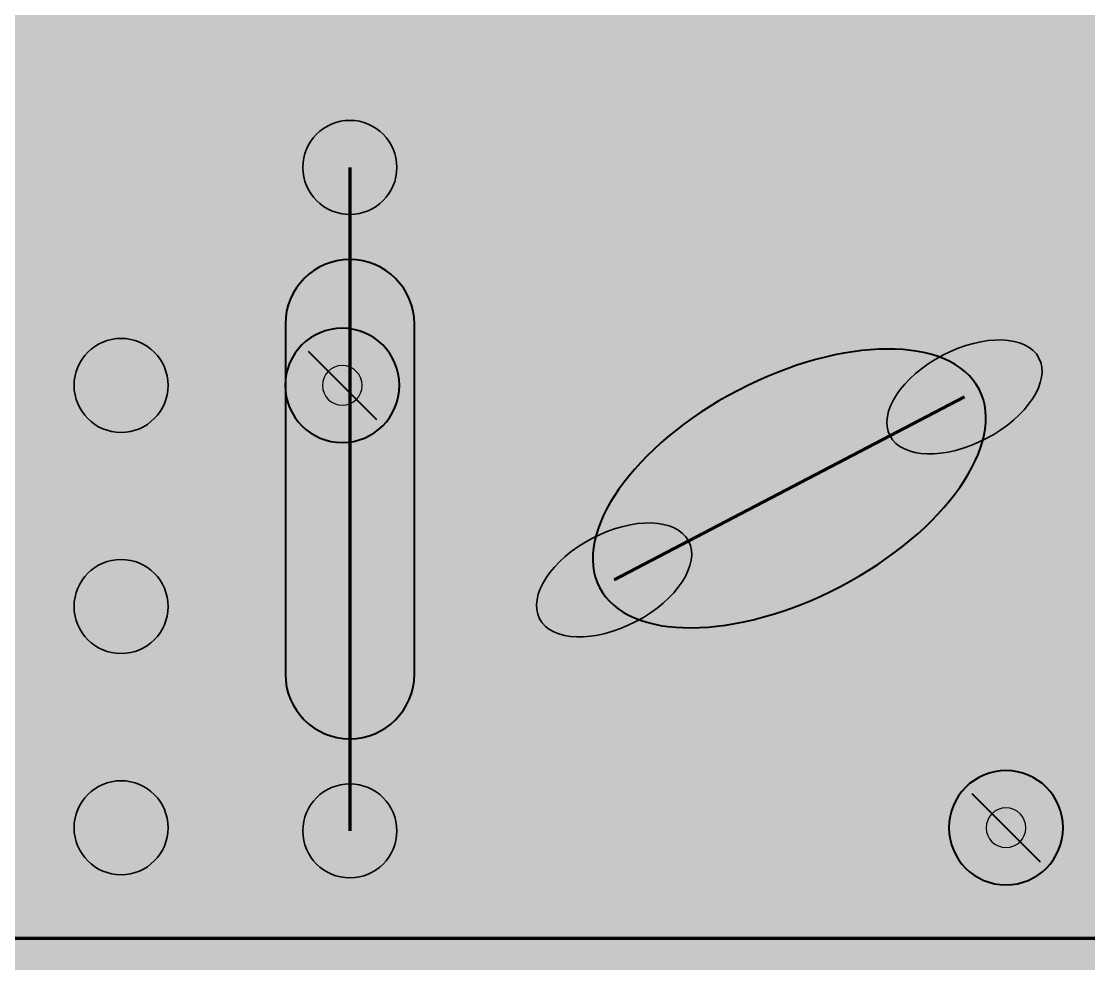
# Model space of a CAD drawing. Header units: millimetres. Extents: x 0 to 207, y 0 to 141.
# Drawn here: x 65.33 to 106.17, y 36.07 to 72.14 of the extents above; entities that cross this region are included whole.
import ezdxf

# ---------------------------------------------------------------- set-up
doc = ezdxf.new("R2010")
doc.units = ezdxf.units.MM
doc.layers.add('trackCuts', color=7, linetype='Continuous')
doc.layers.add('veroComponents', color=7, linetype='Continuous')

msp = doc.modelspace()

# ---------------------------------------------------------------- hatches: boundary and pattern name
at = {"true_color": 0xffffff, "transparency": 33554687}
msp.add_hatch(color=7, dxfattribs=at).paths.add_polyline_path([(206.728, 141.464), (206.728, 0), (0, 0), (0, 141.464)], flags=0)
at = {"true_color": 0x0e2a64, "transparency": 33554687}
h = msp.add_hatch(color=158, dxfattribs=at)
edge = h.paths.add_edge_path(flags=0)
edge.add_spline(control_points=[(132.644, 120.65), (132.644, 120.65), (132.644, 38.1), (132.644, 38.1), (132.644, 37.516), (132.17, 37.042), (131.586, 37.042), (131.586, 37.042), (32.103, 37.042), (32.103, 37.042), (31.519, 37.042), (31.044, 37.516), (31.044, 38.1), (31.044, 38.1), (31.044, 120.65), (31.044, 120.65), (31.044, 121.234), (31.519, 121.708), (32.103, 121.708), (32.103, 121.708), (131.586, 121.708), (131.586, 121.708), (132.17, 121.708), (132.644, 121.234), (132.644, 120.65)], knot_values=[0, 0, 0, 0, 1, 1, 1, 2, 2, 2, 3, 3, 3, 4, 4, 4, 5, 5, 5, 6, 6, 6, 7, 7, 7, 8, 8, 8, 8], degree=3, periodic=1)
at = {"true_color": 0x767c82, "transparency": 33554687}
h = msp.add_hatch(color=8, dxfattribs=at)
edge = h.paths.add_edge_path(flags=0)
edge.add_spline(control_points=[(130.881, 66.675), (130.881, 65.312), (129.774, 64.206), (128.411, 64.206), (128.411, 64.206), (43.744, 64.206), (43.744, 64.206), (42.382, 64.206), (41.275, 65.312), (41.275, 66.675), (41.275, 68.038), (42.382, 69.144), (43.744, 69.144), (43.744, 69.144), (128.411, 69.144), (128.411, 69.144), (129.774, 69.144), (130.881, 68.038), (130.881, 66.675)], knot_values=[0, 0, 0, 0, 1, 1, 1, 2, 2, 2, 3, 3, 3, 4, 4, 4, 5, 5, 5, 6, 6, 6, 6], degree=3, periodic=1)
at = {"true_color": 0xd1d4d7, "transparency": 33554490}
h = msp.add_hatch(color=254, dxfattribs=at)
edge = h.paths.add_edge_path(flags=0)
edge.add_spline(control_points=[(130.881, 66.675), (130.881, 65.312), (129.774, 64.206), (128.411, 64.206), (128.411, 64.206), (43.744, 64.206), (43.744, 64.206), (42.382, 64.206), (41.275, 65.312), (41.275, 66.675), (41.275, 68.038), (42.382, 69.144), (43.744, 69.144), (43.744, 69.144), (128.411, 69.144), (128.411, 69.144), (129.774, 69.144), (130.881, 68.038), (130.881, 66.675)], knot_values=[0, 0, 0, 0, 1, 1, 1, 2, 2, 2, 3, 3, 3, 4, 4, 4, 5, 5, 5, 6, 6, 6, 6], degree=3, periodic=1)
at = {"true_color": 0xf1f3f5, "transparency": 33554674}
h = msp.add_hatch(color=7, dxfattribs=at)
edge = h.paths.add_edge_path(flags=0)
edge.add_spline(control_points=[(69.144, 67.804), (69.767, 67.804), (70.273, 67.298), (70.273, 66.675), (70.273, 66.052), (69.767, 65.546), (69.144, 65.546), (68.521, 65.546), (68.016, 66.052), (68.016, 66.675), (68.016, 67.298), (68.521, 67.804), (69.144, 67.804)], knot_values=[0, 0, 0, 0, 1, 1, 1, 2, 2, 2, 3, 3, 3, 4, 4, 4, 4], degree=3, periodic=1)
h = msp.add_hatch(color=7, dxfattribs=at)
edge = h.paths.add_edge_path(flags=0)
edge.add_spline(control_points=[(77.611, 67.804), (78.234, 67.804), (78.74, 67.298), (78.74, 66.675), (78.74, 66.052), (78.234, 65.546), (77.611, 65.546), (76.988, 65.546), (76.482, 66.052), (76.482, 66.675), (76.482, 67.298), (76.988, 67.804), (77.611, 67.804)], knot_values=[0, 0, 0, 0, 1, 1, 1, 2, 2, 2, 3, 3, 3, 4, 4, 4, 4], degree=3, periodic=1)
h = msp.add_hatch(color=7, dxfattribs=at)
edge = h.paths.add_edge_path(flags=0)
edge.add_spline(control_points=[(86.078, 67.804), (86.701, 67.804), (87.207, 67.298), (87.207, 66.675), (87.207, 66.052), (86.701, 65.546), (86.078, 65.546), (85.455, 65.546), (84.949, 66.052), (84.949, 66.675), (84.949, 67.298), (85.455, 67.804), (86.078, 67.804)], knot_values=[0, 0, 0, 0, 1, 1, 1, 2, 2, 2, 3, 3, 3, 4, 4, 4, 4], degree=3, periodic=1)
h = msp.add_hatch(color=7, dxfattribs=at)
edge = h.paths.add_edge_path(flags=0)
edge.add_spline(control_points=[(94.544, 67.804), (95.167, 67.804), (95.673, 67.298), (95.673, 66.675), (95.673, 66.052), (95.167, 65.546), (94.544, 65.546), (93.921, 65.546), (93.416, 66.052), (93.416, 66.675), (93.416, 67.298), (93.921, 67.804), (94.544, 67.804)], knot_values=[0, 0, 0, 0, 1, 1, 1, 2, 2, 2, 3, 3, 3, 4, 4, 4, 4], degree=3, periodic=1)
h = msp.add_hatch(color=7, dxfattribs=at)
edge = h.paths.add_edge_path(flags=0)
edge.add_spline(control_points=[(103.011, 67.804), (103.634, 67.804), (104.14, 67.298), (104.14, 66.675), (104.14, 66.052), (103.634, 65.546), (103.011, 65.546), (102.388, 65.546), (101.882, 66.052), (101.882, 66.675), (101.882, 67.298), (102.388, 67.804), (103.011, 67.804)], knot_values=[0, 0, 0, 0, 1, 1, 1, 2, 2, 2, 3, 3, 3, 4, 4, 4, 4], degree=3, periodic=1)
at = {"true_color": 0x767c82, "transparency": 33554687}
h = msp.add_hatch(color=8, dxfattribs=at)
edge = h.paths.add_edge_path(flags=0)
edge.add_spline(control_points=[(130.881, 58.208), (130.881, 56.845), (129.774, 55.739), (128.411, 55.739), (128.411, 55.739), (43.744, 55.739), (43.744, 55.739), (42.382, 55.739), (41.275, 56.845), (41.275, 58.208), (41.275, 59.571), (42.382, 60.678), (43.744, 60.678), (43.744, 60.678), (128.411, 60.678), (128.411, 60.678), (129.774, 60.678), (130.881, 59.571), (130.881, 58.208)], knot_values=[0, 0, 0, 0, 1, 1, 1, 2, 2, 2, 3, 3, 3, 4, 4, 4, 5, 5, 5, 6, 6, 6, 6], degree=3, periodic=1)
at = {"true_color": 0x58c79e, "transparency": 33554490}
h = msp.add_hatch(color=113, dxfattribs=at)
edge = h.paths.add_edge_path(flags=0)
edge.add_spline(control_points=[(71.614, 58.208), (71.614, 56.845), (70.507, 55.739), (69.144, 55.739), (69.144, 55.739), (43.744, 55.739), (43.744, 55.739), (42.382, 55.739), (41.275, 56.845), (41.275, 58.208), (41.275, 59.571), (42.382, 60.678), (43.744, 60.678), (43.744, 60.678), (69.144, 60.678), (69.144, 60.678), (70.507, 60.678), (71.614, 59.571), (71.614, 58.208)], knot_values=[0, 0, 0, 0, 1, 1, 1, 2, 2, 2, 3, 3, 3, 4, 4, 4, 5, 5, 5, 6, 6, 6, 6], degree=3, periodic=1)
at = {"true_color": 0xb6ce45, "transparency": 33554490}
h = msp.add_hatch(color=63, dxfattribs=at)
edge = h.paths.add_edge_path(flags=0)
edge.add_spline(control_points=[(130.881, 58.208), (130.881, 56.845), (129.774, 55.739), (128.411, 55.739), (128.411, 55.739), (86.078, 55.739), (86.078, 55.739), (84.715, 55.739), (83.608, 56.845), (83.608, 58.208), (83.608, 59.571), (84.715, 60.678), (86.078, 60.678), (86.078, 60.678), (128.411, 60.678), (128.411, 60.678), (129.774, 60.678), (130.881, 59.571), (130.881, 58.208)], knot_values=[0, 0, 0, 0, 1, 1, 1, 2, 2, 2, 3, 3, 3, 4, 4, 4, 5, 5, 5, 6, 6, 6, 6], degree=3, periodic=1)
at = {"true_color": 0xf1f3f5, "transparency": 33554674}
h = msp.add_hatch(color=7, dxfattribs=at)
edge = h.paths.add_edge_path(flags=0)
edge.add_spline(control_points=[(69.144, 59.337), (69.767, 59.337), (70.273, 58.831), (70.273, 58.208), (70.273, 57.585), (69.767, 57.079), (69.144, 57.079), (68.521, 57.079), (68.016, 57.585), (68.016, 58.208), (68.016, 58.831), (68.521, 59.337), (69.144, 59.337)], knot_values=[0, 0, 0, 0, 1, 1, 1, 2, 2, 2, 3, 3, 3, 4, 4, 4, 4], degree=3, periodic=1)
h = msp.add_hatch(color=7, dxfattribs=at)
edge = h.paths.add_edge_path(flags=0)
edge.add_spline(control_points=[(77.611, 59.337), (78.234, 59.337), (78.74, 58.831), (78.74, 58.208), (78.74, 57.585), (78.234, 57.079), (77.611, 57.079), (76.988, 57.079), (76.482, 57.585), (76.482, 58.208), (76.482, 58.831), (76.988, 59.337), (77.611, 59.337)], knot_values=[0, 0, 0, 0, 1, 1, 1, 2, 2, 2, 3, 3, 3, 4, 4, 4, 4], degree=3, periodic=1)
h = msp.add_hatch(color=7, dxfattribs=at)
edge = h.paths.add_edge_path(flags=0)
edge.add_spline(control_points=[(86.078, 59.337), (86.701, 59.337), (87.207, 58.831), (87.207, 58.208), (87.207, 57.585), (86.701, 57.079), (86.078, 57.079), (85.455, 57.079), (84.949, 57.585), (84.949, 58.208), (84.949, 58.831), (85.455, 59.337), (86.078, 59.337)], knot_values=[0, 0, 0, 0, 1, 1, 1, 2, 2, 2, 3, 3, 3, 4, 4, 4, 4], degree=3, periodic=1)
h = msp.add_hatch(color=7, dxfattribs=at)
edge = h.paths.add_edge_path(flags=0)
edge.add_spline(control_points=[(94.544, 59.337), (95.167, 59.337), (95.673, 58.831), (95.673, 58.208), (95.673, 57.585), (95.167, 57.079), (94.544, 57.079), (93.921, 57.079), (93.416, 57.585), (93.416, 58.208), (93.416, 58.831), (93.921, 59.337), (94.544, 59.337)], knot_values=[0, 0, 0, 0, 1, 1, 1, 2, 2, 2, 3, 3, 3, 4, 4, 4, 4], degree=3, periodic=1)
h = msp.add_hatch(color=7, dxfattribs=at)
edge = h.paths.add_edge_path(flags=0)
edge.add_spline(control_points=[(103.011, 59.337), (103.634, 59.337), (104.14, 58.831), (104.14, 58.208), (104.14, 57.585), (103.634, 57.079), (103.011, 57.079), (102.388, 57.079), (101.882, 57.585), (101.882, 58.208), (101.882, 58.831), (102.388, 59.337), (103.011, 59.337)], knot_values=[0, 0, 0, 0, 1, 1, 1, 2, 2, 2, 3, 3, 3, 4, 4, 4, 4], degree=3, periodic=1)
at = {"true_color": 0x767c82, "transparency": 33554687}
h = msp.add_hatch(color=8, dxfattribs=at)
edge = h.paths.add_edge_path(flags=0)
edge.add_spline(control_points=[(130.881, 49.742), (130.881, 48.379), (129.774, 47.272), (128.411, 47.272), (128.411, 47.272), (43.744, 47.272), (43.744, 47.272), (42.382, 47.272), (41.275, 48.379), (41.275, 49.742), (41.275, 51.105), (42.382, 52.211), (43.744, 52.211), (43.744, 52.211), (128.411, 52.211), (128.411, 52.211), (129.774, 52.211), (130.881, 51.105), (130.881, 49.742)], knot_values=[0, 0, 0, 0, 1, 1, 1, 2, 2, 2, 3, 3, 3, 4, 4, 4, 5, 5, 5, 6, 6, 6, 6], degree=3, periodic=1)
at = {"true_color": 0x16a4c6, "transparency": 33554490}
h = msp.add_hatch(color=142, dxfattribs=at)
edge = h.paths.add_edge_path(flags=0)
edge.add_spline(control_points=[(130.881, 49.742), (130.881, 48.379), (129.774, 47.272), (128.411, 47.272), (128.411, 47.272), (69.144, 47.272), (69.144, 47.272), (67.782, 47.272), (66.675, 48.379), (66.675, 49.742), (66.675, 51.105), (67.782, 52.211), (69.144, 52.211), (69.144, 52.211), (128.411, 52.211), (128.411, 52.211), (129.774, 52.211), (130.881, 51.105), (130.881, 49.742)], knot_values=[0, 0, 0, 0, 1, 1, 1, 2, 2, 2, 3, 3, 3, 4, 4, 4, 5, 5, 5, 6, 6, 6, 6], degree=3, periodic=1)
at = {"true_color": 0xf1f3f5, "transparency": 33554674}
h = msp.add_hatch(color=7, dxfattribs=at)
edge = h.paths.add_edge_path(flags=0)
edge.add_spline(control_points=[(69.144, 50.871), (69.767, 50.871), (70.273, 50.365), (70.273, 49.742), (70.273, 49.119), (69.767, 48.613), (69.144, 48.613), (68.521, 48.613), (68.016, 49.119), (68.016, 49.742), (68.016, 50.365), (68.521, 50.871), (69.144, 50.871)], knot_values=[0, 0, 0, 0, 1, 1, 1, 2, 2, 2, 3, 3, 3, 4, 4, 4, 4], degree=3, periodic=1)
h = msp.add_hatch(color=7, dxfattribs=at)
edge = h.paths.add_edge_path(flags=0)
edge.add_spline(control_points=[(77.611, 50.871), (78.234, 50.871), (78.74, 50.365), (78.74, 49.742), (78.74, 49.119), (78.234, 48.613), (77.611, 48.613), (76.988, 48.613), (76.482, 49.119), (76.482, 49.742), (76.482, 50.365), (76.988, 50.871), (77.611, 50.871)], knot_values=[0, 0, 0, 0, 1, 1, 1, 2, 2, 2, 3, 3, 3, 4, 4, 4, 4], degree=3, periodic=1)
h = msp.add_hatch(color=7, dxfattribs=at)
edge = h.paths.add_edge_path(flags=0)
edge.add_spline(control_points=[(86.078, 50.871), (86.701, 50.871), (87.207, 50.365), (87.207, 49.742), (87.207, 49.119), (86.701, 48.613), (86.078, 48.613), (85.455, 48.613), (84.949, 49.119), (84.949, 49.742), (84.949, 50.365), (85.455, 50.871), (86.078, 50.871)], knot_values=[0, 0, 0, 0, 1, 1, 1, 2, 2, 2, 3, 3, 3, 4, 4, 4, 4], degree=3, periodic=1)
h = msp.add_hatch(color=7, dxfattribs=at)
edge = h.paths.add_edge_path(flags=0)
edge.add_spline(control_points=[(94.544, 50.871), (95.167, 50.871), (95.673, 50.365), (95.673, 49.742), (95.673, 49.119), (95.167, 48.613), (94.544, 48.613), (93.921, 48.613), (93.416, 49.119), (93.416, 49.742), (93.416, 50.365), (93.921, 50.871), (94.544, 50.871)], knot_values=[0, 0, 0, 0, 1, 1, 1, 2, 2, 2, 3, 3, 3, 4, 4, 4, 4], degree=3, periodic=1)
h = msp.add_hatch(color=7, dxfattribs=at)
edge = h.paths.add_edge_path(flags=0)
edge.add_spline(control_points=[(103.011, 50.871), (103.634, 50.871), (104.14, 50.365), (104.14, 49.742), (104.14, 49.119), (103.634, 48.613), (103.011, 48.613), (102.388, 48.613), (101.882, 49.119), (101.882, 49.742), (101.882, 50.365), (102.388, 50.871), (103.011, 50.871)], knot_values=[0, 0, 0, 0, 1, 1, 1, 2, 2, 2, 3, 3, 3, 4, 4, 4, 4], degree=3, periodic=1)
at = {"true_color": 0x767c82, "transparency": 33554687}
h = msp.add_hatch(color=8, dxfattribs=at)
edge = h.paths.add_edge_path(flags=0)
edge.add_spline(control_points=[(130.881, 41.275), (130.881, 39.912), (129.774, 38.806), (128.411, 38.806), (128.411, 38.806), (43.744, 38.806), (43.744, 38.806), (42.382, 38.806), (41.275, 39.912), (41.275, 41.275), (41.275, 42.638), (42.382, 43.744), (43.744, 43.744), (43.744, 43.744), (128.411, 43.744), (128.411, 43.744), (129.774, 43.744), (130.881, 42.638), (130.881, 41.275)], knot_values=[0, 0, 0, 0, 1, 1, 1, 2, 2, 2, 3, 3, 3, 4, 4, 4, 5, 5, 5, 6, 6, 6, 6], degree=3, periodic=1)
at = {"true_color": 0x7f89ff, "transparency": 33554490}
h = msp.add_hatch(color=171, dxfattribs=at)
edge = h.paths.add_edge_path(flags=0)
edge.add_spline(control_points=[(105.481, 41.275), (105.481, 39.912), (104.374, 38.806), (103.011, 38.806), (103.011, 38.806), (43.744, 38.806), (43.744, 38.806), (42.382, 38.806), (41.275, 39.912), (41.275, 41.275), (41.275, 42.638), (42.382, 43.744), (43.744, 43.744), (43.744, 43.744), (103.011, 43.744), (103.011, 43.744), (104.374, 43.744), (105.481, 42.638), (105.481, 41.275)], knot_values=[0, 0, 0, 0, 1, 1, 1, 2, 2, 2, 3, 3, 3, 4, 4, 4, 5, 5, 5, 6, 6, 6, 6], degree=3, periodic=1)
at = {"true_color": 0xf1f3f5, "transparency": 33554674}
h = msp.add_hatch(color=7, dxfattribs=at)
edge = h.paths.add_edge_path(flags=0)
edge.add_spline(control_points=[(69.144, 42.404), (69.767, 42.404), (70.273, 41.898), (70.273, 41.275), (70.273, 40.652), (69.767, 40.146), (69.144, 40.146), (68.521, 40.146), (68.016, 40.652), (68.016, 41.275), (68.016, 41.898), (68.521, 42.404), (69.144, 42.404)], knot_values=[0, 0, 0, 0, 1, 1, 1, 2, 2, 2, 3, 3, 3, 4, 4, 4, 4], degree=3, periodic=1)
h = msp.add_hatch(color=7, dxfattribs=at)
edge = h.paths.add_edge_path(flags=0)
edge.add_spline(control_points=[(77.611, 42.404), (78.234, 42.404), (78.74, 41.898), (78.74, 41.275), (78.74, 40.652), (78.234, 40.146), (77.611, 40.146), (76.988, 40.146), (76.482, 40.652), (76.482, 41.275), (76.482, 41.898), (76.988, 42.404), (77.611, 42.404)], knot_values=[0, 0, 0, 0, 1, 1, 1, 2, 2, 2, 3, 3, 3, 4, 4, 4, 4], degree=3, periodic=1)
h = msp.add_hatch(color=7, dxfattribs=at)
edge = h.paths.add_edge_path(flags=0)
edge.add_spline(control_points=[(86.078, 42.404), (86.701, 42.404), (87.207, 41.898), (87.207, 41.275), (87.207, 40.652), (86.701, 40.146), (86.078, 40.146), (85.455, 40.146), (84.949, 40.652), (84.949, 41.275), (84.949, 41.898), (85.455, 42.404), (86.078, 42.404)], knot_values=[0, 0, 0, 0, 1, 1, 1, 2, 2, 2, 3, 3, 3, 4, 4, 4, 4], degree=3, periodic=1)
h = msp.add_hatch(color=7, dxfattribs=at)
edge = h.paths.add_edge_path(flags=0)
edge.add_spline(control_points=[(94.544, 42.404), (95.167, 42.404), (95.673, 41.898), (95.673, 41.275), (95.673, 40.652), (95.167, 40.146), (94.544, 40.146), (93.921, 40.146), (93.416, 40.652), (93.416, 41.275), (93.416, 41.898), (93.921, 42.404), (94.544, 42.404)], knot_values=[0, 0, 0, 0, 1, 1, 1, 2, 2, 2, 3, 3, 3, 4, 4, 4, 4], degree=3, periodic=1)
h = msp.add_hatch(color=7, dxfattribs=at)
edge = h.paths.add_edge_path(flags=0)
edge.add_spline(control_points=[(103.011, 42.404), (103.634, 42.404), (104.14, 41.898), (104.14, 41.275), (104.14, 40.652), (103.634, 40.146), (103.011, 40.146), (102.388, 40.146), (101.882, 40.652), (101.882, 41.275), (101.882, 41.898), (102.388, 42.404), (103.011, 42.404)], knot_values=[0, 0, 0, 0, 1, 1, 1, 2, 2, 2, 3, 3, 3, 4, 4, 4, 4], degree=3, periodic=1)
at = {"layer": 'trackCuts', "true_color": 0xe0444e, "transparency": 33554687}
h = msp.add_hatch(color=13, dxfattribs=at)
edge = h.paths.add_edge_path(flags=0)
edge.add_spline(control_points=[(77.611, 60.396), (78.818, 60.396), (79.798, 59.415), (79.798, 58.208), (79.798, 57.001), (78.818, 56.021), (77.611, 56.021), (76.404, 56.021), (75.424, 57.001), (75.424, 58.208), (75.424, 59.415), (76.404, 60.396), (77.611, 60.396)], knot_values=[0, 0, 0, 0, 1, 1, 1, 2, 2, 2, 3, 3, 3, 4, 4, 4, 4], degree=3, periodic=1)
at = {"layer": 'trackCuts', "true_color": 0x541218, "transparency": 33554687}
h = msp.add_hatch(color=248, dxfattribs=at)
edge = h.paths.add_edge_path(flags=0)
edge.add_spline(control_points=[(77.611, 58.967), (78.03, 58.967), (78.37, 58.627), (78.37, 58.208), (78.37, 57.79), (78.03, 57.45), (77.611, 57.45), (77.192, 57.45), (76.853, 57.79), (76.853, 58.208), (76.853, 58.627), (77.192, 58.967), (77.611, 58.967)], knot_values=[0, 0, 0, 0, 1, 1, 1, 2, 2, 2, 3, 3, 3, 4, 4, 4, 4], degree=3, periodic=1)
at = {"layer": 'trackCuts', "true_color": 0xe0444e, "transparency": 33554687}
h = msp.add_hatch(color=13, dxfattribs=at)
edge = h.paths.add_edge_path(flags=0)
edge.add_spline(control_points=[(103.011, 43.462), (104.218, 43.462), (105.198, 42.482), (105.198, 41.275), (105.198, 40.068), (104.218, 39.088), (103.011, 39.088), (101.804, 39.088), (100.824, 40.068), (100.824, 41.275), (100.824, 42.482), (101.804, 43.462), (103.011, 43.462)], knot_values=[0, 0, 0, 0, 1, 1, 1, 2, 2, 2, 3, 3, 3, 4, 4, 4, 4], degree=3, periodic=1)
at = {"layer": 'trackCuts', "true_color": 0x541218, "transparency": 33554687}
h = msp.add_hatch(color=248, dxfattribs=at)
edge = h.paths.add_edge_path(flags=0)
edge.add_spline(control_points=[(103.011, 42.033), (103.43, 42.033), (103.77, 41.694), (103.77, 41.275), (103.77, 40.856), (103.43, 40.517), (103.011, 40.517), (102.592, 40.517), (102.253, 40.856), (102.253, 41.275), (102.253, 41.694), (102.592, 42.033), (103.011, 42.033)], knot_values=[0, 0, 0, 0, 1, 1, 1, 2, 2, 2, 3, 3, 3, 4, 4, 4, 4], degree=3, periodic=1)
at = {"layer": 'veroComponents', "true_color": 0x17a5c6, "transparency": 33554687}
h = msp.add_hatch(color=142, dxfattribs=at)
edge = h.paths.add_edge_path(flags=0)
edge.add_spline(control_points=[(77.901, 68.352), (78.894, 68.352), (79.7, 67.546), (79.7, 66.553), (79.7, 65.56), (78.894, 64.754), (77.901, 64.754), (76.908, 64.754), (76.101, 65.56), (76.101, 66.553), (76.101, 67.546), (76.908, 68.352), (77.901, 68.352)], knot_values=[0, 0, 0, 0, 1, 1, 1, 2, 2, 2, 3, 3, 3, 4, 4, 4, 4], degree=3, periodic=1)
at = {"layer": 'veroComponents', "true_color": 0x58ff33, "transparency": 33554507}
h = msp.add_hatch(color=80, dxfattribs=at)
edge = h.paths.add_edge_path(flags=0)
edge.add_spline(control_points=[(77.901, 44.681), (76.538, 44.681), (75.431, 45.787), (75.431, 47.15), (75.431, 47.15), (75.431, 60.556), (75.431, 60.556), (75.431, 61.919), (76.538, 63.025), (77.901, 63.025), (79.264, 63.025), (80.37, 61.919), (80.37, 60.556), (80.37, 60.556), (80.37, 47.15), (80.37, 47.15), (80.37, 45.787), (79.264, 44.681), (77.901, 44.681)], knot_values=[0, 0, 0, 0, 1, 1, 1, 2, 2, 2, 3, 3, 3, 4, 4, 4, 5, 5, 5, 6, 6, 6, 6], degree=3, periodic=1)
at = {"layer": 'veroComponents', "true_color": 0x000000, "transparency": 33554687}
msp.add_hatch(color=18, dxfattribs=at).paths.add_polyline_path([(99.166, 59.209), (101.977, 60.678), (102.208, 60.235), (100.539, 59.363), (100.727, 59.004), (102.153, 59.749), (102.37, 59.333), (100.944, 58.588), (101.384, 57.747), (100.242, 57.15)], flags=0)
at = {"layer": 'veroComponents', "true_color": 0xd8c39f, "transparency": 33554687}
h = msp.add_hatch(color=9, dxfattribs=at)
edge = h.paths.add_edge_path(flags=0)
edge.add_spline(control_points=[(96.677, 50.512), (92.669, 48.418), (88.536, 48.399), (87.454, 50.47), (86.372, 52.541), (88.749, 55.923), (92.757, 58.017), (96.766, 60.111), (100.899, 60.13), (101.981, 58.059), (103.063, 55.988), (100.686, 52.606), (96.677, 50.512)], knot_values=[0, 0, 0, 0, 1, 1, 1, 2, 2, 2, 3, 3, 3, 4, 4, 4, 4], degree=3, periodic=1)
at = {"layer": 'veroComponents', "true_color": 0x17a5c6, "transparency": 33554687}
h = msp.add_hatch(color=142, dxfattribs=at)
edge = h.paths.add_edge_path(flags=0)
edge.add_spline(control_points=[(104.272, 59.255), (104.731, 58.375), (103.828, 56.994), (102.255, 56.172), (100.682, 55.351), (99.032, 55.398), (98.573, 56.278), (98.113, 57.158), (99.016, 58.54), (100.589, 59.361), (102.162, 60.183), (103.812, 60.135), (104.272, 59.255)], knot_values=[0, 0, 0, 0, 1, 1, 1, 2, 2, 2, 3, 3, 3, 4, 4, 4, 4], degree=3, periodic=1)
h = msp.add_hatch(color=142, dxfattribs=at)
edge = h.paths.add_edge_path(flags=0)
edge.add_spline(control_points=[(69.144, 60.007), (70.137, 60.007), (70.944, 59.201), (70.944, 58.208), (70.944, 57.215), (70.137, 56.409), (69.144, 56.409), (68.151, 56.409), (67.345, 57.215), (67.345, 58.208), (67.345, 59.201), (68.151, 60.007), (69.144, 60.007)], knot_values=[0, 0, 0, 0, 1, 1, 1, 2, 2, 2, 3, 3, 3, 4, 4, 4, 4], degree=3, periodic=1)
at = {"layer": 'veroComponents', "true_color": 0x000000, "transparency": 33554687}
h = msp.add_hatch(color=18, dxfattribs=at)
edge = h.paths.add_edge_path(flags=0)
edge.add_spline(control_points=[(77.395, 56.262), (77.328, 56.172), (77.218, 56.089), (77.063, 56.012), (76.908, 55.936), (76.754, 55.897), (76.6, 55.897), (76.273, 55.897), (76.014, 56.001), (75.824, 56.209), (75.633, 56.416), (75.538, 56.712), (75.538, 57.096), (75.538, 57.492), (75.629, 57.792), (75.812, 57.996), (75.995, 58.201), (76.257, 58.303), (76.6, 58.303), (76.754, 58.303), (76.908, 58.265), (77.063, 58.188), (77.218, 58.112), (77.328, 58.028), (77.395, 57.939), (77.395, 57.939), (77.395, 58.283), (77.395, 58.283), (77.395, 58.283), (77.901, 58.283), (77.901, 58.283), (77.901, 58.283), (77.901, 57.235), (77.901, 57.235), (77.901, 57.235), (77.395, 57.235), (77.395, 57.235), (77.231, 57.468), (76.982, 57.585), (76.647, 57.585), (76.267, 57.585), (76.077, 57.422), (76.077, 57.096), (76.077, 56.938), (76.127, 56.819), (76.229, 56.737), (76.33, 56.656), (76.47, 56.615), (76.647, 56.615), (76.961, 56.615), (77.21, 56.732), (77.395, 56.966), (77.395, 56.966), (77.901, 56.966), (77.901, 56.966), (77.901, 56.966), (77.901, 55.916), (77.901, 55.916), (77.901, 55.916), (77.395, 55.916), (77.395, 55.916), (77.395, 55.916), (77.395, 56.262), (77.395, 56.262)], knot_values=[0, 0, 0, 0, 1, 1, 1, 2, 2, 2, 3, 3, 3, 4, 4, 4, 5, 5, 5, 6, 6, 6, 7, 7, 7, 8, 8, 8, 9, 9, 9, 10, 10, 10, 11, 11, 11, 12, 12, 12, 13, 13, 13, 14, 14, 14, 15, 15, 15, 16, 16, 16, 17, 17, 17, 18, 18, 18, 19, 19, 19, 20, 20, 20, 21, 21, 21, 21], degree=3, periodic=1)
h = msp.add_hatch(color=18, dxfattribs=at)
edge = h.paths.add_edge_path(flags=0)
edge.add_spline(control_points=[(95.961, 56.813), (95.961, 56.813), (96.912, 57.31), (96.912, 57.31), (96.912, 57.31), (97.039, 57.067), (97.039, 57.067), (97.13, 57.24), (97.237, 57.387), (97.36, 57.505), (97.483, 57.624), (97.649, 57.738), (97.859, 57.847), (98.141, 57.995), (98.387, 58.063), (98.596, 58.053), (98.805, 58.042), (98.961, 57.938), (99.064, 57.742), (99.064, 57.742), (99.559, 56.794), (99.559, 56.794), (99.559, 56.794), (98.532, 56.257), (98.532, 56.257), (98.532, 56.257), (98.104, 57.078), (98.104, 57.078), (98.055, 57.171), (97.989, 57.221), (97.907, 57.228), (97.825, 57.234), (97.728, 57.208), (97.616, 57.15), (97.492, 57.085), (97.405, 57.006), (97.356, 56.914), (97.306, 56.821), (97.317, 56.707), (97.388, 56.571), (97.388, 56.571), (97.762, 55.855), (97.762, 55.855), (97.762, 55.855), (96.74, 55.321), (96.74, 55.321), (96.74, 55.321), (95.961, 56.813), (95.961, 56.813)], knot_values=[0, 0, 0, 0, 1, 1, 1, 2, 2, 2, 3, 3, 3, 4, 4, 4, 5, 5, 5, 6, 6, 6, 7, 7, 7, 8, 8, 8, 9, 9, 9, 10, 10, 10, 11, 11, 11, 12, 12, 12, 13, 13, 13, 14, 14, 14, 15, 15, 15, 16, 16, 16, 16], degree=3, periodic=1)
h = msp.add_hatch(color=18, dxfattribs=at)
edge = h.paths.add_edge_path(flags=0)
edge.add_spline(control_points=[(92.672, 54.517), (92.467, 54.909), (92.45, 55.248), (92.62, 55.536), (92.79, 55.824), (93.133, 56.103), (93.649, 56.372), (93.896, 56.501), (94.108, 56.59), (94.285, 56.639), (94.462, 56.688), (94.615, 56.711), (94.744, 56.709), (94.873, 56.707), (94.982, 56.69), (95.071, 56.66), (95.161, 56.63), (95.244, 56.584), (95.321, 56.522), (95.47, 56.404), (95.588, 56.262), (95.675, 56.095), (95.87, 55.721), (95.9, 55.389), (95.765, 55.098), (95.629, 54.806), (95.285, 54.517), (94.733, 54.228), (94.424, 54.066), (94.159, 53.963), (93.94, 53.919), (93.72, 53.875), (93.521, 53.874), (93.343, 53.917), (93.215, 53.946), (93.092, 54.014), (92.974, 54.12), (92.856, 54.226), (92.755, 54.358), (92.672, 54.517)], knot_values=[0, 0, 0, 0, 1, 1, 1, 2, 2, 2, 3, 3, 3, 4, 4, 4, 5, 5, 5, 6, 6, 6, 7, 7, 7, 8, 8, 8, 9, 9, 9, 10, 10, 10, 11, 11, 11, 12, 12, 12, 13, 13, 13, 13], degree=3, periodic=1)
edge = h.paths.add_edge_path(flags=0)
edge.add_spline(control_points=[(93.687, 55.045), (93.823, 54.783), (93.958, 54.626), (94.091, 54.573), (94.224, 54.52), (94.37, 54.535), (94.527, 54.617), (94.631, 54.671), (94.71, 54.739), (94.765, 54.819), (94.82, 54.9), (94.842, 54.993), (94.832, 55.1), (94.822, 55.207), (94.768, 55.354), (94.671, 55.54), (94.528, 55.813), (94.391, 55.976), (94.259, 56.026), (94.127, 56.077), (93.978, 56.059), (93.812, 55.973), (93.643, 55.885), (93.546, 55.773), (93.521, 55.638), (93.496, 55.502), (93.551, 55.305), (93.687, 55.045)], knot_values=[0, 0, 0, 0, 1, 1, 1, 2, 2, 2, 3, 3, 3, 4, 4, 4, 5, 5, 5, 6, 6, 6, 7, 7, 7, 8, 8, 8, 9, 9, 9, 9], degree=3, periodic=1)
h = msp.add_hatch(color=18, dxfattribs=at)
edge = h.paths.add_edge_path(flags=0)
edge.add_spline(control_points=[(76.729, 53.717), (76.288, 53.717), (75.979, 53.796), (75.802, 53.955), (75.626, 54.114), (75.538, 54.357), (75.538, 54.682), (75.538, 54.838), (75.557, 54.967), (75.596, 55.067), (75.634, 55.167), (75.684, 55.249), (75.746, 55.313), (75.808, 55.376), (75.873, 55.426), (75.941, 55.462), (76.009, 55.499), (76.089, 55.528), (76.18, 55.55), (76.353, 55.594), (76.533, 55.615), (76.722, 55.615), (77.143, 55.615), (77.452, 55.544), (77.647, 55.401), (77.842, 55.259), (77.94, 55.013), (77.94, 54.665), (77.94, 54.469), (77.909, 54.311), (77.847, 54.191), (77.784, 54.07), (77.693, 53.971), (77.573, 53.894), (77.487, 53.838), (77.37, 53.795), (77.222, 53.764), (77.073, 53.732), (76.909, 53.717), (76.729, 53.717)], knot_values=[0, 0, 0, 0, 1, 1, 1, 2, 2, 2, 3, 3, 3, 4, 4, 4, 5, 5, 5, 6, 6, 6, 7, 7, 7, 8, 8, 8, 9, 9, 9, 10, 10, 10, 11, 11, 11, 12, 12, 12, 13, 13, 13, 13], degree=3, periodic=1)
edge = h.paths.add_edge_path(flags=0)
edge.add_spline(control_points=[(76.731, 54.357), (77.027, 54.357), (77.229, 54.383), (77.337, 54.436), (77.446, 54.488), (77.5, 54.564), (77.5, 54.663), (77.5, 54.728), (77.477, 54.785), (77.431, 54.833), (77.385, 54.881), (77.312, 54.917), (77.213, 54.939), (77.114, 54.962), (76.959, 54.974), (76.748, 54.974), (76.44, 54.974), (76.233, 54.947), (76.126, 54.895), (76.02, 54.843), (75.967, 54.764), (75.967, 54.66), (75.967, 54.553), (76.021, 54.476), (76.13, 54.428), (76.238, 54.381), (76.438, 54.357), (76.731, 54.357)], knot_values=[0, 0, 0, 0, 1, 1, 1, 2, 2, 2, 3, 3, 3, 4, 4, 4, 5, 5, 5, 6, 6, 6, 7, 7, 7, 8, 8, 8, 9, 9, 9, 9], degree=3, periodic=1)
h = msp.add_hatch(color=18, dxfattribs=at)
edge = h.paths.add_edge_path(flags=0)
edge.add_spline(control_points=[(89.243, 52.726), (89.039, 53.118), (89.022, 53.457), (89.192, 53.745), (89.362, 54.033), (89.705, 54.312), (90.22, 54.581), (90.468, 54.71), (90.68, 54.8), (90.857, 54.848), (91.034, 54.897), (91.186, 54.92), (91.315, 54.918), (91.444, 54.916), (91.554, 54.899), (91.643, 54.869), (91.732, 54.839), (91.815, 54.793), (91.893, 54.731), (92.041, 54.613), (92.159, 54.471), (92.246, 54.304), (92.442, 53.93), (92.472, 53.598), (92.336, 53.307), (92.201, 53.015), (91.857, 52.726), (91.305, 52.437), (90.995, 52.275), (90.731, 52.172), (90.511, 52.128), (90.291, 52.084), (90.093, 52.083), (89.915, 52.126), (89.786, 52.155), (89.663, 52.223), (89.545, 52.329), (89.427, 52.435), (89.326, 52.567), (89.243, 52.726)], knot_values=[0, 0, 0, 0, 1, 1, 1, 2, 2, 2, 3, 3, 3, 4, 4, 4, 5, 5, 5, 6, 6, 6, 7, 7, 7, 8, 8, 8, 9, 9, 9, 10, 10, 10, 11, 11, 11, 12, 12, 12, 13, 13, 13, 13], degree=3, periodic=1)
edge = h.paths.add_edge_path(flags=0)
edge.add_spline(control_points=[(90.258, 53.255), (90.395, 52.992), (90.53, 52.835), (90.663, 52.782), (90.796, 52.729), (90.941, 52.744), (91.098, 52.826), (91.202, 52.881), (91.281, 52.948), (91.336, 53.028), (91.391, 53.109), (91.413, 53.203), (91.403, 53.309), (91.393, 53.416), (91.34, 53.563), (91.242, 53.749), (91.1, 54.023), (90.962, 54.185), (90.83, 54.236), (90.698, 54.286), (90.549, 54.269), (90.384, 54.182), (90.215, 54.094), (90.118, 53.982), (90.093, 53.847), (90.067, 53.711), (90.123, 53.514), (90.258, 53.255)], knot_values=[0, 0, 0, 0, 1, 1, 1, 2, 2, 2, 3, 3, 3, 4, 4, 4, 5, 5, 5, 6, 6, 6, 7, 7, 7, 8, 8, 8, 9, 9, 9, 9], degree=3, periodic=1)
h = msp.add_hatch(color=18, dxfattribs=at)
edge = h.paths.add_edge_path(flags=0)
edge.add_spline(control_points=[(76.249, 52.178), (76.249, 52.178), (76.14, 51.568), (76.14, 51.568), (75.946, 51.619), (75.797, 51.716), (75.693, 51.86), (75.59, 52.005), (75.538, 52.209), (75.538, 52.473), (75.538, 52.776), (75.594, 52.995), (75.707, 53.131), (75.82, 53.266), (75.962, 53.333), (76.134, 53.333), (76.234, 53.333), (76.325, 53.306), (76.406, 53.251), (76.488, 53.196), (76.559, 53.113), (76.62, 53.002), (76.642, 53.092), (76.668, 53.161), (76.698, 53.208), (76.745, 53.285), (76.808, 53.345), (76.886, 53.388), (76.963, 53.431), (77.056, 53.452), (77.164, 53.452), (77.299, 53.452), (77.429, 53.417), (77.553, 53.346), (77.677, 53.275), (77.772, 53.173), (77.84, 53.04), (77.907, 52.907), (77.94, 52.732), (77.94, 52.516), (77.94, 52.304), (77.915, 52.138), (77.866, 52.016), (77.816, 51.894), (77.743, 51.793), (77.648, 51.715), (77.552, 51.636), (77.432, 51.575), (77.287, 51.533), (77.287, 51.533), (77.202, 52.178), (77.202, 52.178), (77.332, 52.203), (77.422, 52.243), (77.472, 52.296), (77.522, 52.349), (77.547, 52.417), (77.547, 52.5), (77.547, 52.586), (77.515, 52.659), (77.452, 52.716), (77.389, 52.774), (77.304, 52.802), (77.199, 52.802), (77.091, 52.802), (77.007, 52.775), (76.948, 52.719), (76.889, 52.664), (76.859, 52.589), (76.859, 52.493), (76.859, 52.443), (76.872, 52.373), (76.897, 52.284), (76.897, 52.284), (76.436, 52.318), (76.436, 52.318), (76.442, 52.353), (76.444, 52.381), (76.444, 52.402), (76.444, 52.486), (76.417, 52.557), (76.363, 52.613), (76.31, 52.67), (76.246, 52.698), (76.172, 52.698), (76.101, 52.698), (76.044, 52.677), (76.002, 52.634), (75.96, 52.592), (75.939, 52.534), (75.939, 52.46), (75.939, 52.384), (75.962, 52.322), (76.008, 52.275), (76.054, 52.227), (76.134, 52.195), (76.249, 52.178)], knot_values=[0, 0, 0, 0, 1, 1, 1, 2, 2, 2, 3, 3, 3, 4, 4, 4, 5, 5, 5, 6, 6, 6, 7, 7, 7, 8, 8, 8, 9, 9, 9, 10, 10, 10, 11, 11, 11, 12, 12, 12, 13, 13, 13, 14, 14, 14, 15, 15, 15, 16, 16, 16, 17, 17, 17, 18, 18, 18, 19, 19, 19, 20, 20, 20, 21, 21, 21, 22, 22, 22, 23, 23, 23, 24, 24, 24, 25, 25, 25, 26, 26, 26, 27, 27, 27, 28, 28, 28, 29, 29, 29, 30, 30, 30, 31, 31, 31, 32, 32, 32, 32], degree=3, periodic=1)
at = {"layer": 'veroComponents', "true_color": 0x17a5c6, "transparency": 33554687}
h = msp.add_hatch(color=142, dxfattribs=at)
edge = h.paths.add_edge_path(flags=0)
edge.add_spline(control_points=[(90.862, 52.251), (91.322, 51.371), (90.418, 49.989), (88.846, 49.168), (87.273, 48.346), (85.623, 48.394), (85.163, 49.274), (84.704, 50.154), (85.607, 51.535), (87.18, 52.357), (88.752, 53.178), (90.403, 53.131), (90.862, 52.251)], knot_values=[0, 0, 0, 0, 1, 1, 1, 2, 2, 2, 3, 3, 3, 4, 4, 4, 4], degree=3, periodic=1)
at = {"layer": 'veroComponents', "true_color": 0x000000, "transparency": 33554687}
h = msp.add_hatch(color=18, dxfattribs=at)
edge = h.paths.add_edge_path(flags=0)
edge.add_spline(control_points=[(87.58, 53.202), (87.58, 53.202), (88.674, 51.107), (88.674, 51.107), (88.674, 51.107), (87.64, 50.567), (87.64, 50.567), (87.64, 50.567), (86.923, 51.94), (86.923, 51.94), (86.793, 51.781), (86.661, 51.639), (86.527, 51.513), (86.394, 51.387), (86.22, 51.243), (86.005, 51.079), (86.005, 51.079), (85.76, 51.548), (85.76, 51.548), (86.075, 51.793), (86.306, 52.01), (86.452, 52.198), (86.599, 52.387), (86.693, 52.574), (86.734, 52.76), (86.734, 52.76), (87.58, 53.202), (87.58, 53.202)], knot_values=[0, 0, 0, 0, 1, 1, 1, 2, 2, 2, 3, 3, 3, 4, 4, 4, 5, 5, 5, 6, 6, 6, 7, 7, 7, 8, 8, 8, 9, 9, 9, 9], degree=3, periodic=1)
at = {"layer": 'veroComponents', "true_color": 0x17a5c6, "transparency": 33554687}
h = msp.add_hatch(color=142, dxfattribs=at)
edge = h.paths.add_edge_path(flags=0)
edge.add_spline(control_points=[(69.144, 51.541), (70.137, 51.541), (70.944, 50.735), (70.944, 49.742), (70.944, 48.749), (70.137, 47.942), (69.144, 47.942), (68.151, 47.942), (67.345, 48.749), (67.345, 49.742), (67.345, 50.735), (68.151, 51.541), (69.144, 51.541)], knot_values=[0, 0, 0, 0, 1, 1, 1, 2, 2, 2, 3, 3, 3, 4, 4, 4, 4], degree=3, periodic=1)
at = {"layer": 'veroComponents', "true_color": 0x000000, "transparency": 33554687}
h = msp.add_hatch(color=18, dxfattribs=at)
edge = h.paths.add_edge_path(flags=0)
edge.add_spline(control_points=[(76.249, 50.013), (76.249, 50.013), (76.14, 49.403), (76.14, 49.403), (75.946, 49.454), (75.797, 49.551), (75.693, 49.696), (75.59, 49.84), (75.538, 50.044), (75.538, 50.308), (75.538, 50.611), (75.594, 50.831), (75.707, 50.966), (75.82, 51.101), (75.962, 51.169), (76.134, 51.169), (76.234, 51.169), (76.325, 51.141), (76.406, 51.086), (76.488, 51.031), (76.559, 50.948), (76.62, 50.837), (76.642, 50.927), (76.668, 50.996), (76.698, 51.043), (76.745, 51.121), (76.808, 51.18), (76.886, 51.223), (76.963, 51.266), (77.056, 51.287), (77.164, 51.287), (77.299, 51.287), (77.429, 51.252), (77.553, 51.181), (77.677, 51.11), (77.772, 51.009), (77.84, 50.875), (77.907, 50.742), (77.94, 50.567), (77.94, 50.351), (77.94, 50.14), (77.915, 49.973), (77.866, 49.851), (77.816, 49.729), (77.743, 49.628), (77.648, 49.55), (77.552, 49.471), (77.432, 49.411), (77.287, 49.368), (77.287, 49.368), (77.202, 50.013), (77.202, 50.013), (77.332, 50.039), (77.422, 50.078), (77.472, 50.131), (77.522, 50.185), (77.547, 50.253), (77.547, 50.335), (77.547, 50.422), (77.515, 50.494), (77.452, 50.551), (77.389, 50.609), (77.304, 50.638), (77.199, 50.638), (77.091, 50.638), (77.007, 50.61), (76.948, 50.555), (76.889, 50.499), (76.859, 50.424), (76.859, 50.329), (76.859, 50.278), (76.872, 50.208), (76.897, 50.119), (76.897, 50.119), (76.436, 50.153), (76.436, 50.153), (76.442, 50.189), (76.444, 50.217), (76.444, 50.237), (76.444, 50.321), (76.417, 50.392), (76.363, 50.448), (76.31, 50.505), (76.246, 50.533), (76.172, 50.533), (76.101, 50.533), (76.044, 50.512), (76.002, 50.47), (75.96, 50.427), (75.939, 50.369), (75.939, 50.295), (75.939, 50.219), (75.962, 50.158), (76.008, 50.11), (76.054, 50.062), (76.134, 50.03), (76.249, 50.013)], knot_values=[0, 0, 0, 0, 1, 1, 1, 2, 2, 2, 3, 3, 3, 4, 4, 4, 5, 5, 5, 6, 6, 6, 7, 7, 7, 8, 8, 8, 9, 9, 9, 10, 10, 10, 11, 11, 11, 12, 12, 12, 13, 13, 13, 14, 14, 14, 15, 15, 15, 16, 16, 16, 17, 17, 17, 18, 18, 18, 19, 19, 19, 20, 20, 20, 21, 21, 21, 22, 22, 22, 23, 23, 23, 24, 24, 24, 25, 25, 25, 26, 26, 26, 27, 27, 27, 28, 28, 28, 29, 29, 29, 30, 30, 30, 31, 31, 31, 32, 32, 32, 32], degree=3, periodic=1)
at = {"layer": 'veroComponents', "true_color": 0x17a5c6, "transparency": 33554687}
h = msp.add_hatch(color=142, dxfattribs=at)
edge = h.paths.add_edge_path(flags=0)
edge.add_spline(control_points=[(69.144, 43.074), (70.137, 43.074), (70.944, 42.268), (70.944, 41.275), (70.944, 40.282), (70.137, 39.476), (69.144, 39.476), (68.151, 39.476), (67.345, 40.282), (67.345, 41.275), (67.345, 42.268), (68.151, 43.074), (69.144, 43.074)], knot_values=[0, 0, 0, 0, 1, 1, 1, 2, 2, 2, 3, 3, 3, 4, 4, 4, 4], degree=3, periodic=1)
h = msp.add_hatch(color=142, dxfattribs=at)
edge = h.paths.add_edge_path(flags=0)
edge.add_spline(control_points=[(77.901, 42.952), (78.894, 42.952), (79.7, 42.146), (79.7, 41.153), (79.7, 40.16), (78.894, 39.354), (77.901, 39.354), (76.908, 39.354), (76.101, 40.16), (76.101, 41.153), (76.101, 42.146), (76.908, 42.952), (77.901, 42.952)], knot_values=[0, 0, 0, 0, 1, 1, 1, 2, 2, 2, 3, 3, 3, 4, 4, 4, 4], degree=3, periodic=1)

# ---------------------------------------------------------------- linework, layer by layer
at = {"color": 163, "linetype": 'Continuous', "lineweight": 70, "true_color": 0x5680cb}
msp.add_open_spline([(132.644, 120.65), (132.644, 120.65), (132.644, 38.1), (132.644, 38.1), (132.644, 37.516), (132.17, 37.042), (131.586, 37.042), (131.586, 37.042), (32.103, 37.042), (32.103, 37.042), (31.519, 37.042), (31.044, 37.516), (31.044, 38.1), (31.044, 38.1), (31.044, 120.65), (31.044, 120.65), (31.044, 121.234), (31.519, 121.708), (32.103, 121.708), (32.103, 121.708), (131.586, 121.708), (131.586, 121.708), (132.17, 121.708), (132.644, 121.234), (132.644, 120.65)], degree=3, knots=[0, 0, 0, 0, 1, 1, 1, 2, 2, 2, 3, 3, 3, 4, 4, 4, 5, 5, 5, 6, 6, 6, 7, 7, 7, 8, 8, 8, 8], dxfattribs=at)
at = {"layer": 'trackCuts', "color": 246, "linetype": 'Continuous', "lineweight": 40, "true_color": 0x71171d}
for points in [[(76.306, 59.514), (78.916, 56.903)], [(101.706, 42.58), (104.316, 39.97)]]:
    msp.add_lwpolyline(points, dxfattribs=at)
at = {"layer": 'trackCuts', "color": 241, "linetype": 'Continuous', "lineweight": 40, "true_color": 0xff9aa0}
for points in [[(77.611, 60.396), (78.818, 60.396), (79.798, 59.415), (79.798, 58.208), (79.798, 57.001), (78.818, 56.021), (77.611, 56.021), (76.404, 56.021), (75.424, 57.001), (75.424, 58.208), (75.424, 59.415), (76.404, 60.396), (77.611, 60.396)], [(103.011, 43.462), (104.218, 43.462), (105.198, 42.482), (105.198, 41.275), (105.198, 40.068), (104.218, 39.088), (103.011, 39.088), (101.804, 39.088), (100.824, 40.068), (100.824, 41.275), (100.824, 42.482), (101.804, 43.462), (103.011, 43.462)]]:
    msp.add_open_spline(points, degree=3, knots=[0, 0, 0, 0, 1, 1, 1, 2, 2, 2, 3, 3, 3, 4, 4, 4, 4], dxfattribs=at)
at = {"layer": 'trackCuts', "color": 231, "linetype": 'Continuous', "lineweight": 25, "true_color": 0xffb2b7}
for points in [[(77.611, 58.967), (78.03, 58.967), (78.37, 58.627), (78.37, 58.208), (78.37, 57.79), (78.03, 57.45), (77.611, 57.45), (77.192, 57.45), (76.853, 57.79), (76.853, 58.208), (76.853, 58.627), (77.192, 58.967), (77.611, 58.967)], [(103.011, 42.033), (103.43, 42.033), (103.77, 41.694), (103.77, 41.275), (103.77, 40.856), (103.43, 40.517), (103.011, 40.517), (102.592, 40.517), (102.253, 40.856), (102.253, 41.275), (102.253, 41.694), (102.592, 42.033), (103.011, 42.033)]]:
    msp.add_open_spline(points, degree=3, knots=[0, 0, 0, 0, 1, 1, 1, 2, 2, 2, 3, 3, 3, 4, 4, 4, 4], dxfattribs=at)
at = {"layer": 'veroComponents', "color": 254, "linetype": 'Continuous', "lineweight": 80, "true_color": 0xd4d8db}
for points in [[(77.901, 66.553), (77.901, 41.153)], [(101.422, 57.767), (88.013, 50.762)]]:
    msp.add_lwpolyline(points, dxfattribs=at)
at = {"layer": 'veroComponents', "color": 141, "linetype": 'Continuous', "lineweight": 35, "true_color": 0x73dcf3}
for points in [[(77.901, 68.352), (78.894, 68.352), (79.7, 67.546), (79.7, 66.553), (79.7, 65.56), (78.894, 64.754), (77.901, 64.754), (76.908, 64.754), (76.101, 65.56), (76.101, 66.553), (76.101, 67.546), (76.908, 68.352), (77.901, 68.352)], [(104.272, 59.255), (104.731, 58.375), (103.828, 56.994), (102.255, 56.172), (100.682, 55.351), (99.032, 55.398), (98.573, 56.278), (98.113, 57.158), (99.016, 58.54), (100.589, 59.361), (102.162, 60.183), (103.812, 60.135), (104.272, 59.255)], [(69.144, 60.007), (70.137, 60.007), (70.944, 59.201), (70.944, 58.208), (70.944, 57.215), (70.137, 56.409), (69.144, 56.409), (68.151, 56.409), (67.345, 57.215), (67.345, 58.208), (67.345, 59.201), (68.151, 60.007), (69.144, 60.007)], [(90.862, 52.251), (91.322, 51.371), (90.418, 49.989), (88.846, 49.168), (87.273, 48.346), (85.623, 48.394), (85.163, 49.274), (84.704, 50.154), (85.607, 51.535), (87.18, 52.357), (88.752, 53.178), (90.403, 53.131), (90.862, 52.251)], [(69.144, 51.541), (70.137, 51.541), (70.944, 50.735), (70.944, 49.742), (70.944, 48.749), (70.137, 47.942), (69.144, 47.942), (68.151, 47.942), (67.345, 48.749), (67.345, 49.742), (67.345, 50.735), (68.151, 51.541), (69.144, 51.541)], [(69.144, 43.074), (70.137, 43.074), (70.944, 42.268), (70.944, 41.275), (70.944, 40.282), (70.137, 39.476), (69.144, 39.476), (68.151, 39.476), (67.345, 40.282), (67.345, 41.275), (67.345, 42.268), (68.151, 43.074), (69.144, 43.074)], [(77.901, 42.952), (78.894, 42.952), (79.7, 42.146), (79.7, 41.153), (79.7, 40.16), (78.894, 39.354), (77.901, 39.354), (76.908, 39.354), (76.101, 40.16), (76.101, 41.153), (76.101, 42.146), (76.908, 42.952), (77.901, 42.952)]]:
    msp.add_open_spline(points, degree=3, knots=[0, 0, 0, 0, 1, 1, 1, 2, 2, 2, 3, 3, 3, 4, 4, 4, 4], dxfattribs=at)
at = {"layer": 'veroComponents', "color": 91, "linetype": 'Continuous', "lineweight": 40, "true_color": 0x8cff70}
msp.add_open_spline([(77.901, 44.681), (76.538, 44.681), (75.431, 45.787), (75.431, 47.15), (75.431, 47.15), (75.431, 60.556), (75.431, 60.556), (75.431, 61.919), (76.538, 63.025), (77.901, 63.025), (79.264, 63.025), (80.37, 61.919), (80.37, 60.556), (80.37, 60.556), (80.37, 47.15), (80.37, 47.15), (80.37, 45.787), (79.264, 44.681), (77.901, 44.681)], degree=3, knots=[0, 0, 0, 0, 1, 1, 1, 2, 2, 2, 3, 3, 3, 4, 4, 4, 5, 5, 5, 6, 6, 6, 6], dxfattribs=at)
at = {"layer": 'veroComponents', "color": 254, "linetype": 'Continuous', "lineweight": 40, "true_color": 0xf2dfbd}
msp.add_open_spline([(96.677, 50.512), (92.669, 48.418), (88.536, 48.399), (87.454, 50.47), (86.372, 52.541), (88.749, 55.923), (92.757, 58.017), (96.766, 60.111), (100.899, 60.13), (101.981, 58.059), (103.063, 55.988), (100.686, 52.606), (96.677, 50.512)], degree=3, knots=[0, 0, 0, 0, 1, 1, 1, 2, 2, 2, 3, 3, 3, 4, 4, 4, 4], dxfattribs=at)

doc.saveas('drawing.dxf')
